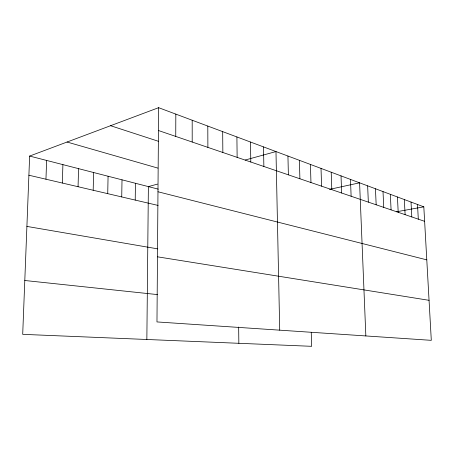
<?xml version="1.0" encoding="UTF-8"?>
<svg xmlns="http://www.w3.org/2000/svg" width="454" height="454" viewBox="0 0 454 454"><rect width="100%" height="100%" fill="white"/><g stroke="black" fill="none" stroke-linecap="round" stroke-linejoin="round"><path stroke-width="0.68" d="M175.743 136.421L175.823 114.113M158.622 107.683L156.971 321.931L431.3 340.335L423.815 206.837L158.622 107.683L29.641 156.068L22.7 334.343L311.648 346.317L311.251 332.345M146.852 339.49L148.384 186.605L157.481 184.108M135.218 200.083L135.44 183.28M121.729 196.928L122.013 179.824M107.729 193.654L108.075 176.243M93.189 190.254L93.598 172.52M78.065 186.719L78.553 168.65M62.34 183.041L62.907 164.626M45.962 179.211L46.614 160.432M245.239 160.007L275.981 151.562L279.715 330.166M329.519 189.38L359.585 182.82L365.845 335.949M396.648 211.751L423.815 206.837M24.794 280.498L157.436 294.589M157.476 256.816L429.058 300.321M26.899 226.415L157.788 248.877M28.897 175.221L158.117 205.441M157.975 191.77L426.788 259.864M29.641 156.068L158.242 189.142M67.061 142.034L157.901 168.116M110.577 125.707L158.707 141.381M158.446 130.519L424.626 221.319M417.51 204.482L418.31 219.168M411.018 202.053L411.806 216.95M404.327 199.556L405.104 214.663M397.437 196.979L398.203 212.307M390.338 194.323L391.087 209.879M383.011 191.582L383.744 207.376M375.447 188.756L376.167 204.788M367.644 185.839L368.342 202.121M350.471 179.415L351.124 196.247M341.022 175.88L341.646 193.012M331.21 172.214L331.806 189.659M321.023 168.406L321.585 186.168M310.428 164.444L310.956 182.548M299.407 160.324L299.895 178.774M287.938 156.034L288.381 174.847M263.513 146.903L263.865 166.482M250.5 142.034L250.795 162.021M236.903 136.955L237.136 157.362M238.662 327.028L238.849 343.298M222.681 131.637L222.852 152.487M207.796 126.07L207.887 147.385M192.19 120.236L192.201 142.034"/></g></svg>
